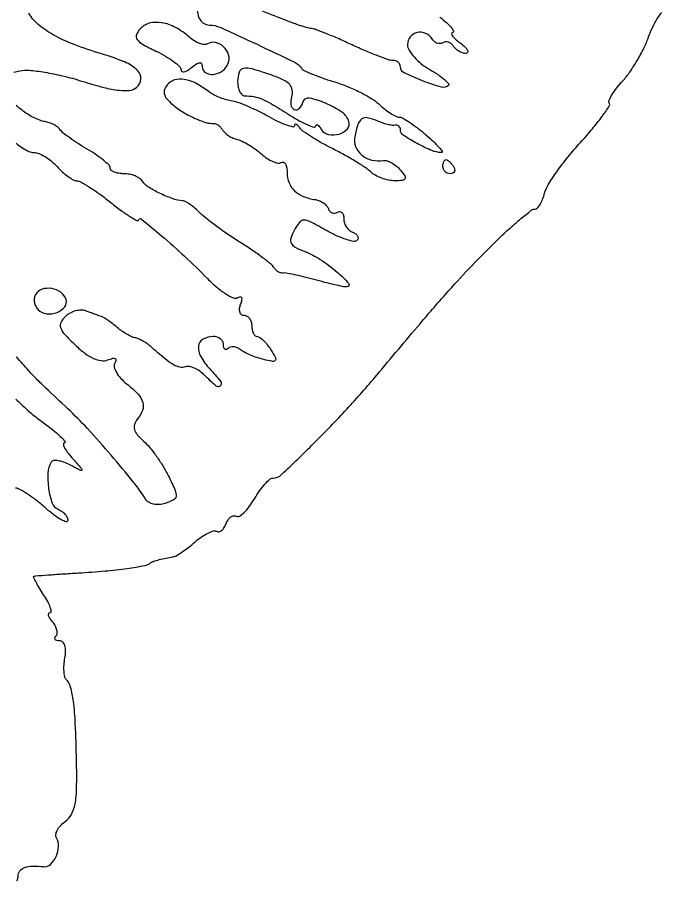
# Model space of a CAD drawing. Extents: x 0 to 373, y 0 to 289.
# Drawn here: x 280.9 to 371.9, y 31.1 to 153.1 of the extents above; entities that cross this region are included whole.
import ezdxf

# ---------------------------------------------------------------- set-up
doc = ezdxf.new("R2010")
doc.units = 0

msp = doc.modelspace()

# ---------------------------------------------------------------- linework, layer by layer
for points in [[(306.33192, 154.134146, 0.11205), (306.537553, 153.035282, 0.137225), (307.148131, 152.281634, 0.155522), (308.031682, 152, -0.106133), (309.524938, 151.679422, -0.004015), (314.738034, 149.282408, -0.003604), (319.958127, 146.785129, -0.123092), (321, 145.910459, 0.126908), (321.4017, 145.578338, 0.011702), (322.593483, 145.053262, 0.0145), (324.068799, 144.493578, 0.010871), (325.722495, 143.960471, -0.023683), (327.484731, 143.342114, -0.019914), (329.287929, 142.526773, -0.020379), (330.876045, 141.648372, -0.051056), (331.930682, 140.849953, 0.020402), (332.755913, 140.141753, 0.02405), (333.593419, 139.543424, 0.023935), (334.337725, 139.112918, 0.119698), (334.802647, 139, -0.130509), (335.303929, 138.866889, -0.015893), (336.282081, 138.265984, -0.017977), (337.417005, 137.458111, -0.013927), (338.594461, 136.501221, -0.011267), (339.660849, 135.541487, -0.023308), (340.440007, 134.7361, -0.032831), (340.882547, 134.161874, -0.599437), (340.797053, 134.001221, -0.100611), (339.425083, 134.277635, -0.024911), (337.34793, 135.278889, -0.019144), (335.387839, 136.446553, -0.254077), (335, 137.160515, 0.092116), (334.942725, 137.468762, 0.117119), (334.779688, 137.706766, 0.12457), (334.535835, 137.836569, 0.112949), (334.25, 137.841241, -0.090143), (333.845848, 137.829599, -0.022364), (333.193581, 137.958918, -0.022141), (332.448384, 138.177014, -0.0206), (331.706872, 138.46478, 0.050414), (330.356445, 138.898311, 0.20998), (329.538491, 138.729053, 0.163554), (328.983321, 137.965322, 0.028526), (328.541293, 136.214416, 0.143569), (328.67374, 134.823477, 0.125995), (329.536874, 133.641636, 0.112561), (330.955782, 132.929506, 0.098535), (332.616598, 132.855483, -0.117141), (333.134501, 132.813272, -0.050126), (333.774101, 132.531693, -0.045876), (334.42592, 132.079448, -0.044985), (334.989043, 131.513202, -0.02563), (335.60858, 130.683659, -0.27516), (335.630002, 130.281369, -0.254406), (335.282411, 130.04928, -0.022624), (334.193873, 130, -0.051727), (333.310627, 130.091621, -0.036706), (332.352692, 130.367188, -0.037208), (331.467144, 130.771033, -0.062494), (330.806173, 131.25, 0.040899), (330.037099, 131.859487, 0.010358), (328.691622, 132.7175, 0.010495), (327.108309, 133.636656, 0.010433), (325.484745, 134.490427, -0.011793), (323.905272, 135.326503, -0.013953), (322.454704, 136.192728, -0.012836), (321.277243, 136.984358, -0.081211), (320.765313, 137.490427, 0.033204), (320.480947, 137.831157, 0.114382), (320.241942, 137.988144, 0.306334), (320.088074, 137.950306, 0.180489), (320.015313, 137.767084, -0.470828), (319.802242, 137.598337, -0.03253), (318.959599, 137.836346, -0.027927), (317.808869, 138.317669, -0.01494), (316.442897, 139.032073, 0.014306), (314.945653, 139.817551, 0.013816), (313.388616, 140.52582, 0.01387), (311.984369, 141.072964, 0.048127), (311.040427, 141.311601, -0.036687), (310.235516, 141.495643, -0.024131), (309.3413, 141.818393, -0.024293), (308.496906, 142.219232, -0.042348), (307.847531, 142.641377, 0.044829), (306.087857, 143.77295, 0.079809), (304.458464, 144.317622, 0.108042), (303.091448, 144.246572, 0.153923), (302.076644, 143.592351, 0.084241), (301.678356, 142.904149, 0.149776), (301.639943, 142.256158, 0.116127), (301.981376, 141.582917, 0.040189), (302.753531, 140.803791, 0.039924), (304.173444, 139.769055, 0.030438), (305.872234, 138.864931, 0.030366), (307.506285, 138.235808, 0.100089), (308.648694, 138.112767, -0.132448), (308.933778, 138.063496, -0.053634), (309.274504, 137.85848, -0.04807), (309.613516, 137.545871, -0.044092), (309.89766, 137.165589, 0.07207), (310.240523, 136.756427, 0.039297), (310.762806, 136.358654, 0.038184), (311.369139, 136.030552, 0.04904), (311.970417, 135.830179, -0.058065), (312.661615, 135.585935, -0.021755), (313.565551, 135.093085, -0.021207), (314.512926, 134.465494, -0.024111), (315.362397, 133.78458, 0.034589), (316.167558, 133.166423, 0.045538), (316.982132, 132.727119, 0.053062), (317.691837, 132.509479, 0.188462), (318.151444, 132.593597, -0.239873), (318.472048, 132.62018, -0.166715), (318.750737, 132.376481, -0.089471), (318.939639, 131.848217, -0.041262), (319, 131.118034, 0.094315), (319.266132, 129.719718, 0.109062), (320.023143, 128.597403, 0.095414), (321.274946, 127.79527, 0.057516), (322.981848, 127.332576, -0.060402), (323.574855, 127.168161, -0.054916), (324.132262, 126.863036, -0.058466), (324.573017, 126.470684, -0.101568), (324.817258, 126.048225, 0.097608), (325.022337, 125.686996, 0.122457), (325.335622, 125.465157, 0.125892), (325.709392, 125.419338, 0.106673), (326.08541, 125.552786, -0.145922), (326.432425, 125.646504, -0.191567), (326.731339, 125.51851, -0.134368), (326.933259, 125.166289, -0.063435), (327, 124.64235, 0.077808), (327.093545, 124.044866, 0.066597), (327.367188, 123.46901, 0.068599), (327.772166, 123.001253, 0.094581), (328.25, 122.720238, -0.065688), (328.681551, 122.498734, -0.117039), (328.947064, 122.203462, -0.158852), (329.006513, 121.884543, -0.154718), (328.867663, 121.587901, -0.256989), (328.415429, 121.436567, -0.031384), (327.364268, 121.697051, -0.030895), (326.061995, 122.198309, -0.020642), (324.637685, 122.922667, 0.007637), (322.256235, 124.212803, 0.118733), (321.361497, 124.436365, 0.236134), (320.728651, 124.126533, 0.040108), (319.97978, 122.962219, 0.047489), (319.52113, 121.866704, 0.195591), (319.580769, 121.164457, 0.157191), (320.133667, 120.608743, 0.028204), (321.485517, 120.005507, -0.053859), (323.674514, 118.890994, -0.030021), (326.07952, 117.105688, -0.040641), (327.678644, 115.524257, -0.64325), (327.438561, 115.005577, -0.047404), (326.873922, 115.062617, -0.00604), (325.677682, 115.314457, -0.007031), (324.262038, 115.651356, -0.005799), (322.762059, 116.049251, 0.007116), (321.282941, 116.437445, 0.009543), (319.931126, 116.744489, 0.007067), (318.798299, 116.962503, 0.093259), (318.373862, 116.958264, -0.130482), (318.080232, 116.976944, -0.061524), (317.734902, 117.142025, -0.05482), (317.394083, 117.416701, -0.051032), (317.111803, 117.7651, 0.078764), (316.658656, 118.265212, 0.009485), (315.47819, 119.178453, 0.011094), (314.020717, 120.213017, 0.008918), (312.409695, 121.262243, -0.00939), (310.724614, 122.361971, -0.008788), (309.043873, 123.548152, -0.008794), (307.589373, 124.653264, -0.029527), (306.695409, 125.447448, 0.019707), (306.016025, 126.075289, 0.022492), (305.317669, 126.619085, 0.022386), (304.690331, 127.02284, 0.10551), (304.285714, 127.155515, -0.05755), (302.772839, 127.496343, -0.028594), (300.954812, 128.251591, -0.026765), (299.31762, 129.155411, -0.115329), (298.538122, 129.938317, 0.10655), (298.146699, 130.345332, 0.051186), (297.504548, 130.688131, 0.047479), (296.732114, 130.921307, 0.049612), (295.940983, 131, -0.038536), (295.197716, 131.05737, -0.05756), (294.570164, 131.230415, -0.075658), (294.142247, 131.484069, -0.22485), (294, 131.784392, 0.201952), (293.828876, 132.190789, 0.021282), (293.045313, 132.893644, 0.023646), (291.994914, 133.677859, 0.016809), (290.75, 134.45908, -0.011388), (289.461711, 135.248186, -0.013347), (288.278406, 136.056066, -0.012319), (287.318751, 136.786163, -0.076013), (286.899894, 137.241172, 0.08421), (286.559059, 137.599528, 0.040603), (286.021046, 137.937786, 0.038751), (285.387817, 138.207486, 0.044893), (284.750775, 138.360315, -0.055106), (284.03572, 138.547345, -0.025428), (283.155198, 138.93716, -0.024817), (282.261555, 139.445561, -0.031474), (281.49423, 140.004789, 0.017711), (280.686143, 140.628468, 0.009794)], [(280.791313, 31.113172, 0.149341), (280.990926, 31.75, -0.161515), (281.243815, 32.494316, -0.142998), (281.903199, 32.984168, -0.086804), (283.024357, 33.190145, -0.031964), (284.636216, 33.100775, 0.228647), (285.574352, 33.422395, 0.095318), (286.350238, 34.554325, 0.087375), (286.695986, 35.988733, 0.155176), (286.403107, 37.156777, -0.178526), (286.307355, 37.628539, -0.082168), (286.505646, 38.232863, -0.065681), (286.955423, 38.873399, -0.049054), (287.59948, 39.449083, 0.109623), (288.505256, 40.47963, 0.079275), (289.02333, 41.923701, 0.042963), (289.250854, 44.183087, 0.009174), (289.235622, 48.132548, 0.005118), (289.06702, 53.328195, 0.021079), (288.800434, 56.463407, 0.033841), (288.404995, 58.469409, 0.131528), (287.77725, 59.556083, -0.148588), (287.567938, 59.948144, -0.03434), (287.472271, 60.699099, -0.032533), (287.478671, 61.615469, -0.026846), (287.601196, 62.585027, 0.039903), (287.699201, 63.565542, 0.080256), (287.590759, 64.33333, 0.123611), (287.295727, 64.818392, 0.197086), (286.852891, 65, -0.056181), (286.443374, 65.04616, -0.169049), (286.208405, 65.193285, -0.255049), (286.170007, 65.407958, -0.116255), (286.324657, 65.657991, 0.171918), (286.492554, 66.010146, 0.082297), (286.462194, 66.516912, 0.066538), (286.246292, 67.095866, 0.050768), (285.868879, 67.657991, -0.031054), (285.49237, 68.173693, -0.073924), (285.298907, 68.605785, -0.166472), (285.314435, 68.88017, -0.305054), (285.492565, 69, 0.442828), (285.656711, 69.180838, 0.062349), (285.532212, 69.734375, 0.039074), (285.168543, 70.540318, 0.019515), (284.591957, 71.5, -0.009314), (283.983411, 72.467606, -0.015789), (283.515284, 73.302133, -0.009768), (283.176292, 73.986176, -0.418153), (283.226947, 74.124282, -0.087297), (283.446445, 74.181026, -0.000755), (285.182291, 74.315503, -0.002615), (287.180526, 74.456766, -0.00168), (289.5, 74.600726, 0.007586), (293.263308, 74.878959, 0.012837), (296.403488, 75.240546, 0.010756), (298.867486, 75.64281, 0.124405), (299.75, 76.048489, -0.093244), (300.096652, 76.234488, -0.01143), (300.926609, 76.476434, -0.013918), (301.889347, 76.704864, -0.014652), (302.84699, 76.875, 0.096136), (303.307362, 77.036922, 0.015533), (304.11554, 77.544684, 0.016656), (305.040246, 78.212302, 0.013955), (305.976067, 78.979243, -0.026673), (306.906001, 79.702633, -0.037259), (307.812844, 80.237993, -0.041171), (308.583066, 80.542526, -0.215181), (309.024292, 80.484987, 0.195576), (309.363065, 80.427776, 0.113648), (309.740958, 80.608134, 0.081637), (310.103044, 81.007677, 0.05178), (310.388152, 81.569126, -0.055963), (310.677653, 82.127632, -0.086495), (311.05222, 82.519689, -0.117466), (311.448775, 82.688186, -0.182358), (311.809454, 82.617764, 0.28306), (312.242563, 82.616947, 0.052601), (312.902238, 83.123558, 0.042567), (313.646584, 83.962529, 0.026771), (314.373053, 85.054382, -0.019901), (315.101491, 86.182486, -0.027013), (315.85153, 87.134725, -0.026234), (316.5326, 87.832003, -0.188356), (316.962735, 88, 0.192653), (318.211979, 88.499895, 0.00472), (322.737116, 92.894141, 0.010758), (327.438784, 97.751458, 0.012835), (331.650513, 102.534826, -0.001776), (337.777841, 109.812147, -0.006061), (341.839429, 114.485374, -0.00878), (345.116868, 118.037716, -0.009232), (348.463643, 121.412774, -0.007891), (350.330164, 123.1704, -0.011546), (352.032025, 124.652502, -0.007109), (353.490248, 125.829727, -0.167788), (353.983368, 126, 0.207626), (354.330851, 126.150793, 0.050068), (354.720176, 126.660938, 0.043083), (355.085821, 127.388474, 0.031284), (355.368503, 128.25, -0.074642), (355.869065, 129.422452, -0.0158), (357.098397, 131.282076, -0.01621), (358.676935, 133.366625, -0.014762), (360.435567, 135.412387, 0.010438), (362.124151, 137.342653, 0.016465), (363.481788, 139.074326, 0.010606), (364.504147, 140.534692, 0.293827), (364.512166, 140.980314, -0.249111), (364.486178, 141.377781, -0.030436), (364.90592, 142.176517, -0.030296), (365.56426, 143.128008, -0.020459), (366.421533, 144.131951, 0.034852), (367.404619, 145.352651, 0.018824), (368.447686, 146.977575, 0.018665), (369.390147, 148.720498, 0.027857), (370.068911, 150.314024, -0.021684), (370.649829, 151.725913, -0.030987), (371.293945, 152.917245, -0.031568), (371.914094, 153.784589, -0.225447)], [(340.582196, 153.114004, -0.015722), (341.553466, 152.299298, -0.035686), (342.220331, 151.611647, -0.074434), (342.502017, 151.152324, -0.52583), (342.384859, 150.968197, 0.398659), (342.237015, 150.817599, 0.159071), (342.330134, 150.514453, 0.055947), (342.754889, 150.035313, 0.021542), (343.44113, 149.468197, -0.026162), (344.11295, 148.902477, -0.078908), (344.479494, 148.431283, -0.249301), (344.483819, 148.142807, -0.281378), (344.250147, 148, -0.077769), (343.770564, 148.075047, -0.053342), (343.266083, 148.298542, -0.052784), (342.814038, 148.627503, -0.070784), (342.489919, 149.016312, 0.08344), (342.184813, 149.364134, 0.092847), (341.793158, 149.577624, 0.100558), (341.376993, 149.625047, 0.117181), (341, 149.5, -0.117181), (340.623007, 149.374953, -0.100558), (340.206842, 149.422376, -0.092847), (339.815187, 149.635866, -0.08344), (339.510081, 149.983688, 0.147377), (338.573103, 150.813095, 0.160955), (337.368717, 150.949474, 0.174399), (336.387843, 150.34574, 0.170972), (336.006323, 149.25, 0.133886), (336.226629, 148.453359, 0.047563), (336.929967, 147.490828, 0.043034), (337.943974, 146.529608, 0.038812), (339.141766, 145.718777, -0.016905), (340.307918, 145.001713, -0.029694), (341.21268, 144.32176, -0.032328), (341.804412, 143.749716, -0.400306), (341.797601, 143.464268, -0.274129), (340.812335, 143.212387, -0.021202), (338.12396, 144.124886, -0.021009), (335.523511, 145.260166, -0.286784), (335, 146.097825, 0.116177), (334.918948, 146.441949, 0.100493), (334.690134, 146.734986, 0.093162), (334.347978, 146.931687, 0.084188), (333.945136, 147, -0.082892), (333.300016, 147.10769, -0.008242), (331.820942, 147.643065, -0.010199), (330.070265, 148.3508, -0.00793), (328.195136, 149.189158, 0.005614), (326.324001, 150.036151, 0.007234), (324.585446, 150.769911, 0.005665), (323.117617, 151.345269, 0.061274), (322.5, 151.496309, -0.039029), (321.682154, 151.65824, -0.015789), (320.596904, 151.999976, -0.007946), (318.884564, 152.629939, -0.001217), (315.5, 153.946009, 0.005193)], [(278.574817, 148.871743, -0.000019), (278.679901, 147.907324, -0.00002), (278.781873, 146.97079, -0.000019), (278.869088, 146.169211, -0.000101)], [(280.386562, 145.367115, 0.031343), (281.257857, 145.528582, -0.084857), (282.526742, 145.625964, -0.017781), (284.74461, 145.339904, -0.018168), (287.325417, 144.816312, -0.016311), (289.957045, 144.090501, 0.011039), (293.099614, 143.188018, 0.035046), (295.246887, 142.780593, 0.054935), (296.743141, 142.769089, 0.148746), (297.711519, 143.175545, 0.205259), (298.321308, 144.366611, 0.221832), (297.853961, 145.577602, 0.093465), (296.013457, 146.782136, 0.026299), (292.764313, 147.933413, -0.018946), (288.891295, 149.242001, -0.036738), (285.933116, 150.624411, -0.047084), (283.802844, 152.096563, -0.092482), (282.5, 153.683003, 0.009337)], [(280.690908, 135.329135, 0.035733), (281.620152, 134.632447, 0.0381), (282.515203, 134.148426, 0.105279), (283.212308, 134, -0.099077), (283.906038, 133.861172, -0.037894), (284.787626, 133.4125, -0.035674), (285.698315, 132.765317, -0.036535), (286.5, 132, 0.023989), (287.262738, 131.234412, 0.02811), (288.057683, 130.5875, 0.028865), (288.778897, 130.126069, 0.128565), (289.261083, 130, -0.130579), (289.823433, 129.85059, -0.011869), (291.076638, 129.094066, -0.014744), (292.54532, 128.097163, -0.011008), (294.106096, 126.915971, 0.00878), (295.600303, 125.77465, 0.016348), (296.856166, 124.9117, 0.013435), (297.830034, 124.324648, 0.57469), (298, 124.423685, -0.629374), (298.372893, 124.602581, -0.006507), (301.261972, 122.222142, -0.012248), (304.511542, 119.33342, -0.011006), (307.736284, 116.186496, 0.023107), (309.053465, 114.961897, 0.034165), (310.323547, 114.02712, 0.036602), (311.398819, 113.449426, 0.248272), (311.981285, 113.488434, -0.110763), (312.324147, 113.607003, -0.331168), (312.525986, 113.489478, -0.157788), (312.558291, 113.135143, -0.036098), (312.381557, 112.551938, 0.062551), (312.235294, 111.958032, 0.10915), (312.286139, 111.455882, 0.151163), (312.520959, 111.125847, 0.164546), (312.893011, 111, -0.134459), (313.315153, 110.884389, -0.100435), (313.674822, 110.559375, -0.087143), (313.91686, 110.073208, -0.072144), (314, 109.5, 0.048657), (314.055995, 108.925959, 0.068658), (314.223089, 108.440625, 0.088842), (314.469463, 108.11376, 0.189129), (314.759453, 108, -0.15919), (315.128428, 107.879471, -0.035269), (315.642676, 107.444591, -0.033275), (316.191914, 106.833069, -0.026761), (316.699703, 106.109245, -0.015582), (317.340095, 105.008933, -0.291892), (317.312533, 104.627221, -0.28489), (316.952506, 104.485238, -0.015056), (315.690249, 104.753677, -0.021616), (314.771616, 105.020699, -0.018112), (313.822608, 105.380427, -0.018493), (312.978601, 105.773165, -0.046819), (312.407991, 106.135756, 0.06396), (311.941358, 106.410356, 0.074293), (311.443474, 106.540589, 0.08594), (310.992048, 106.511689, 0.138375), (310.657991, 106.324657, -0.113033), (310.407824, 106.167715, -0.253554), (310.193285, 106.20266, -0.172529), (310.046271, 106.43152, -0.057388), (310, 106.833333, 0.122736), (309.889106, 107.278288, 0.100766), (309.576711, 107.657292, 0.091066), (309.109447, 107.911927, 0.079498), (308.559017, 108, 0.128951), (307.116773, 107.621752, 0.24239), (306.471162, 106.641082, 0.158376), (306.782632, 105.161904, 0.058193), (308.069545, 103.425972, -0.018141), (309.577964, 101.698866, -0.362571), (309.568832, 101.047872, -0.414558), (308.973492, 101.003063, -0.018637), (307.3125, 102.544643, 0.044295), (306.639222, 103.108139, 0.048112), (305.894864, 103.526636, 0.053633), (305.192376, 103.750786, 0.131616), (304.655579, 103.718526, -0.127412), (303.842014, 103.66288, -0.084835), (302.960939, 103.988927, -0.041988), (301.762167, 104.822533, -0.007755), (299.715296, 106.571429, 0.028648), (299.176609, 106.994088, 0.024276), (298.563243, 107.378176, 0.024986), (297.968753, 107.673424, 0.060631), (297.5, 107.813244, -0.067164), (297.013919, 107.96515, -0.022498), (296.353125, 108.310855, -0.021924), (295.647706, 108.763841, -0.023359), (295, 109.267972, 0.013172), (294.371468, 109.778068, 0.013594), (293.723396, 110.248827, 0.013421), (293.140998, 110.625584, 0.05503), (292.760498, 110.803512, -0.00495), (292.379193, 110.937262, -0.001543), (291.809575, 111.145411, -0.001542), (291.174674, 111.381867, -0.001702), (290.561764, 111.614673, 0.097453), (289.897422, 111.730158, 0.06013), (289.1097, 111.617308, 0.05713), (288.325016, 111.307033, 0.06498), (287.667703, 110.837316, 0.087603), (287.044838, 110.010792, 0.204445), (286.993451, 109.252985, 0.103373), (287.545918, 108.33475, 0.014967), (289.086511, 106.769901, 0.029131), (290.424351, 105.631498, 0.054503), (291.64361, 104.904136, 0.071699), (292.721598, 104.587334, 0.127964), (293.634119, 104.68984, -0.027321), (294.339094, 104.917047, -0.167573), (294.714403, 104.88888, -0.361967), (294.826214, 104.668347, -0.082239), (294.654517, 104.250014, 0.199081), (294.565372, 103.699553, 0.070781), (294.862234, 102.942713, 0.056539), (295.466421, 102.110706, 0.040833), (296.307507, 101.330075, -0.034459), (297.910295, 99.88003, -0.121907), (298.599286, 98.687445, -0.165517), (298.545063, 97.529532, -0.079635), (297.779726, 96.234586, 0.101143), (297.411723, 95.546516, 0.146975), (297.413321, 94.862566, 0.103456), (297.819562, 94.119608, 0.034907), (298.688693, 93.234586, -0.038432), (299.552215, 92.342799, -0.01785), (300.536738, 91.065767, -0.017563), (301.480182, 89.644304, -0.023395), (302.22874, 88.287175, -0.010652), (303.169745, 86.267259, -0.133408), (303.294115, 85.441096, -0.247754), (302.929562, 84.910011, -0.044073), (301.779964, 84.430163, -0.057476), (300.923364, 84.263195, -0.070701), (300.111359, 84.314816, -0.08145), (299.440979, 84.572672, -0.122478), (298.994914, 85.00823, 0.030985), (297.241551, 87.487619, 0.008138), (294.129238, 91.229885, 0.008655), (290.770576, 95.003085, 0.018184), (288.007734, 97.790265, -0.000939), (284.900868, 100.715506, -0.008534), (283.569883, 102.017127, -0.012512), (282.472534, 103.184567, -0.00328), (280.773077, 105.11102, 0.027576)], [(280.648896, 99.149887, 0.013181), (282.560153, 97.402251, 0.020066), (284.317037, 95.998236, -0.00937), (285.822854, 94.846755, -0.019354), (286.946123, 93.880732, -0.025452), (287.624611, 93.182313, -0.644794), (287.542015, 93, 0.436143), (287.376967, 92.822212, 0.095783), (287.499887, 92.369757, 0.046516), (287.922784, 91.678783, 0.020979), (288.595012, 90.854491, -0.001597), (289.929662, 89.341623, -0.254656), (289.977327, 89.129454, -0.472627), (289.834903, 89.067544, -0.002513), (288.310688, 89.857195, 0.033551), (287.439487, 90.242026, 0.050047), (286.632865, 90.447014, 0.063354), (285.999206, 90.461157, 0.236683), (285.6733, 90.252704, 0.120895), (285.199922, 88.702247, 0.049438), (285.295437, 86.487127, 0.048754), (285.793146, 84.447303, 0.220376), (286.625, 83.590407, -0.060949), (287.150764, 83.311216, -0.060218), (287.596094, 82.912528, -0.065729), (287.898288, 82.460256, -0.114946), (288, 82.023671, -0.480199), (287.765846, 81.836082, -0.070583), (287.108462, 82.084171, -0.038524), (286.130747, 82.723069, -0.018004), (284.964977, 83.688789, 0.016512), (283.705722, 84.738304, 0.018795), (282.431845, 85.655831, 0.018289), (281.30146, 86.348933, 0.092194), (280.603494, 86.587689, -0.067912)]]:
    msp.add_lwpolyline(points, format="xyb")
for points in [[(298.212268, 151.45334, 0.095603), (297.721574, 150.62664, 0.246649), (297.814588, 149.959856, 0.111391), (298.566901, 149.291079, 0.014962), (300.462268, 148.316602, -0.020144), (301.817292, 147.60209, -0.02818), (302.960791, 146.849827, -0.027568), (303.799033, 146.153263, -0.208527), (304, 145.692343, 0.25918), (304.134142, 145.450945, 0.191981), (304.440625, 145.396109, 0.087302), (304.923574, 145.587026, 0.03554), (305.5, 146, -0.024942), (306.191217, 146.51771, -0.128583), (306.638636, 146.674576, -0.300026), (306.898357, 146.532179, -0.122183), (307, 146.122445, 0.259257), (307.469817, 145.277263, 0.173074), (308.577916, 145.03719, 0.125288), (309.872117, 145.552124, 0.145115), (310.677102, 146.600925, 0.16952), (310.714151, 147.812876, 0.129872), (310.001094, 148.94121, 0.136742), (308.85581, 149.533264, 0.192033), (307.734732, 149.336056, -0.169772), (307.28476, 149.236737, -0.059324), (306.631269, 149.395002, -0.050598), (305.896053, 149.756729, -0.040444), (305.186987, 150.283758, 0.055503), (303.226476, 151.651469, 0.083216), (301.257926, 152.33057, 0.105246), (299.522912, 152.254917, 0.148887)], [(312, 144, 0.048028), (312.073693, 143.234582, 0.068025), (312.29375, 142.5875, 0.088204), (312.618118, 142.151477, 0.191087), (313, 142, -0.04232), (314.284641, 141.891074, -0.058292), (315.394978, 141.565012, -0.034224), (316.774382, 140.863445, -0.006043), (319.25, 139.342182, 0.013874), (320.690121, 138.488008, 0.026188), (321.902936, 137.894294, 0.029966), (322.795217, 137.575684, 0.49351), (323.015313, 137.737455, -0.242576), (323.100974, 137.895745, -0.298319), (323.265427, 137.898866, -0.085828), (323.52995, 137.661142, -0.025519), (323.845262, 137.21613, 0.207132), (324.855137, 136.529833, 0.120252), (326.344719, 136.60579, 0.13821), (327.499348, 137.337722, 0.267437), (327.718422, 138.373207, 0.167067), (326.717276, 139.703281, 0.047737), (324.417438, 140.956974, 0.050478), (322.123346, 141.673708, 0.379543), (321.216788, 141.150365, -0.096394), (320.667919, 140.17814, -0.337926), (320.00869, 140.03563, -0.269823), (319.569744, 140.67061, -0.083577), (319.677062, 141.873087, 0.103686), (319.723871, 142.824796, 0.146832), (319.35799, 143.58403, 0.095862), (318.485064, 144.232615, 0.028117), (316.934219, 144.873087, 0.01114), (314.047954, 145.807668, 0.11703), (312.817005, 145.878981, 0.280528), (312.203442, 145.338528, 0.075561)], [(342.5, 132, -0.082592), (342.656512, 131.6179, -0.161196), (342.6254, 131.29375, -0.182303), (342.413961, 131.078288, -0.108972), (342.059017, 131, -0.093332), (341.654762, 131.076123, -0.09642), (341.311086, 131.29375, -0.099167), (341.081062, 131.618444, -0.105053), (341, 132, -0.042167), (341.032345, 132.382849, -0.061769), (341.129539, 132.70625, -0.081139), (341.272352, 132.92554, -0.210953), (341.440983, 133, -0.151918), (341.65171, 132.934461, -0.038439), (341.933975, 132.70625, -0.035638), (342.231006, 132.382774, -0.029505)], [(283.480369, 113.968236, 0.099717), (283.289464, 113.452938, 0.077648), (283.288842, 112.854185, 0.075174), (283.473513, 112.265571, 0.08302), (283.819915, 111.780085, 0.170266), (285.004745, 111.21052, 0.117741), (286.494101, 111.395546, 0.140064), (287.57136, 112.191465, 0.249378), (287.750292, 113.250526, 0.158698), (287.018555, 114.241192, 0.113816), (285.737936, 114.77237, 0.118434), (284.394309, 114.679186, 0.179958)]]:
    msp.add_lwpolyline(points, format="xyb", close=True)

doc.saveas('drawing.dxf')
